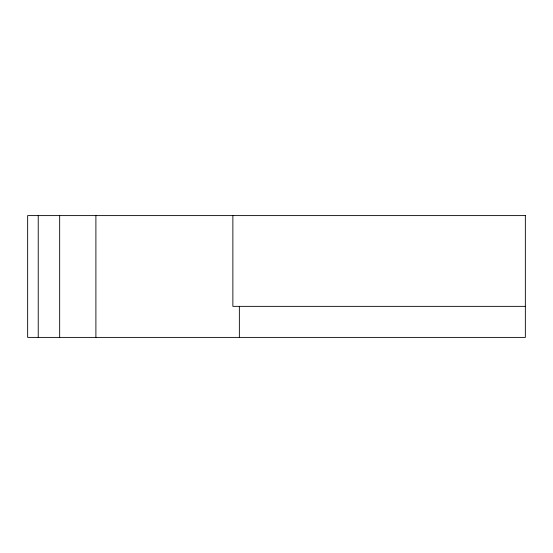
<?xml version="1.0" encoding="UTF-8"?>
<svg xmlns="http://www.w3.org/2000/svg" width="553" height="553" viewBox="0 0 553 553"><rect width="100%" height="100%" fill="white"/><g stroke="black" fill="none" stroke-linecap="round" stroke-linejoin="round"><path stroke-width="0.83" d="M525.35 306.355L232.868 306.355L232.868 215.601M239.359 306.355L239.359 337.399M95.897 215.601L95.897 337.399M59.669 215.601L59.669 337.399M38.233 215.601L38.233 337.399M525.35 215.601L27.65 215.601L27.65 337.399L525.35 337.399L525.35 215.601"/></g></svg>
